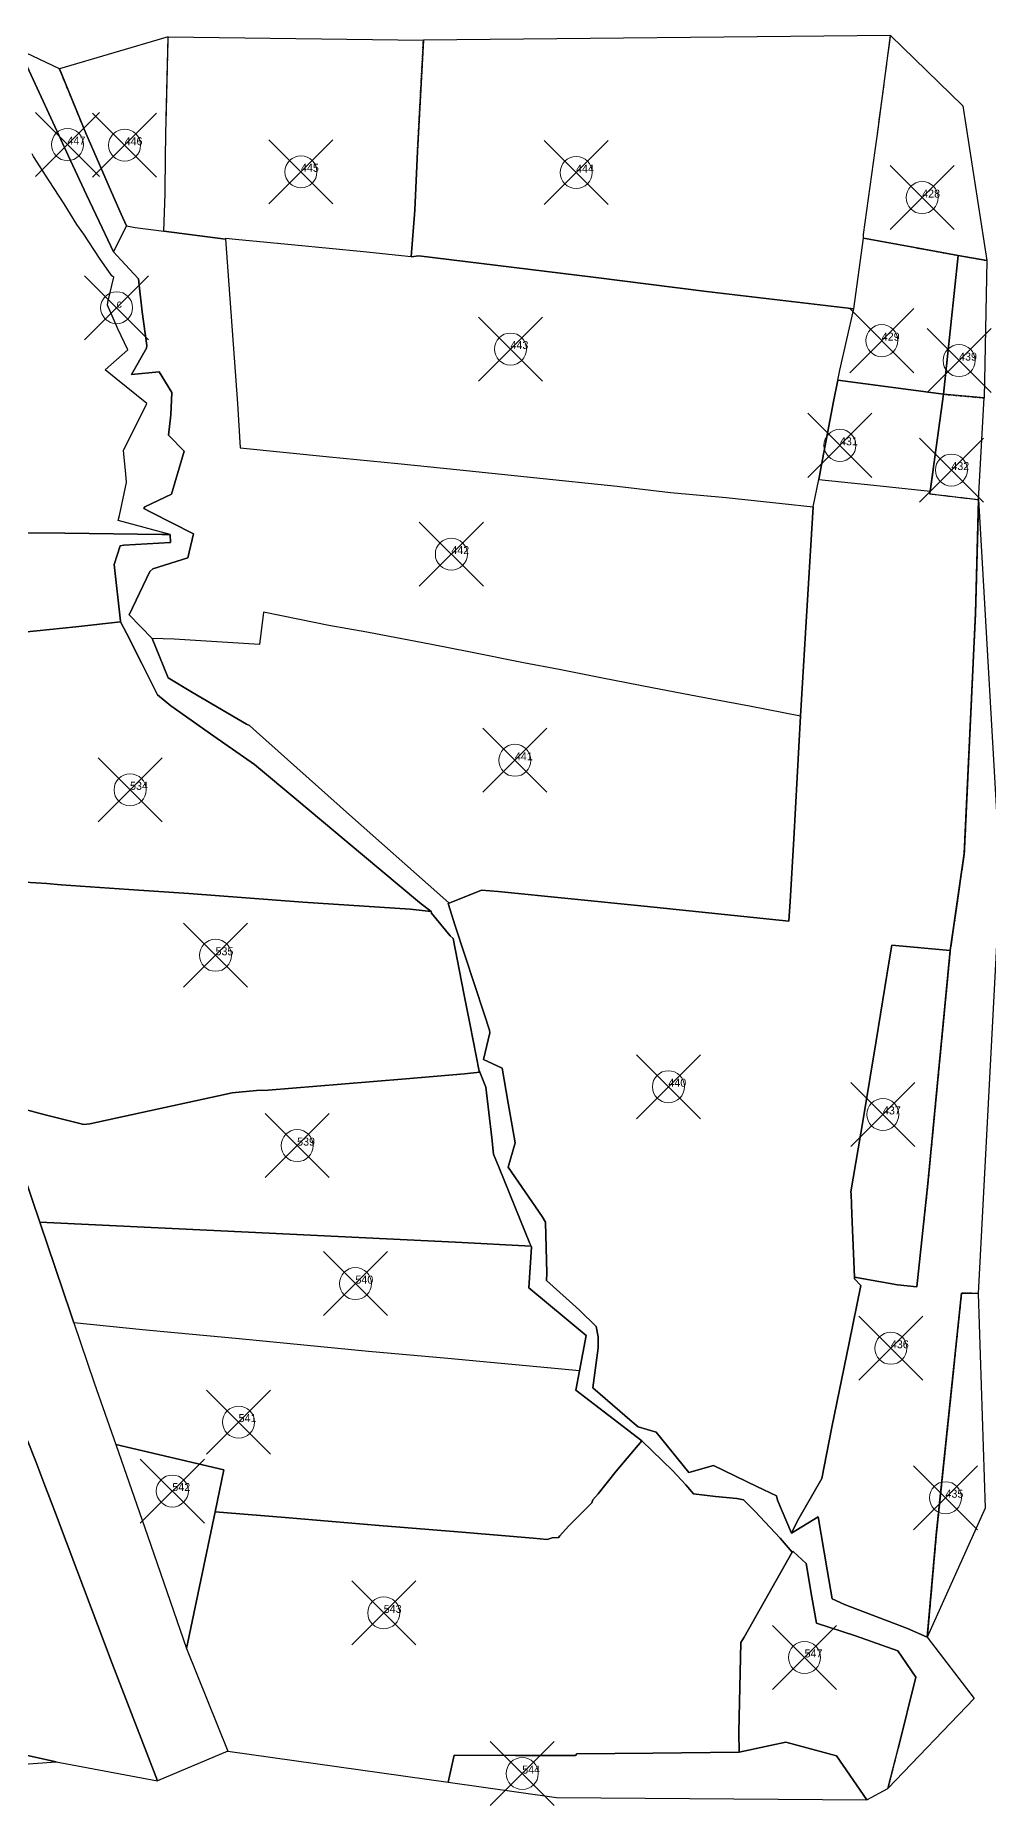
# Model space of a CAD drawing. Header units: millimetres. Extents: x 0 to 2247, y -2746 to 0.
# Drawn here: x 1215 to 1513, y -1126 to -573 of the extents above; entities that cross this region are included whole.
import ezdxf

# ---------------------------------------------------------------- set-up
doc = ezdxf.new("R2010")
doc.units = ezdxf.units.MM
doc.header["$PDMODE"] = 35
doc.header["$PDSIZE"] = 10
doc.linetypes.add('DASHED', pattern=[0.75, 0.5, -0.25])
doc.layers.add('Poly_Survey_Bndry', color=250, linetype='Continuous', lineweight=30)
doc.layers.add('Text_Survey_No', color=250, linetype='Continuous', lineweight=0)
doc.styles.get("Standard").update_dxf_attribs({"font": 'SakalBharati.ttf'})

msp = doc.modelspace()

# ---------------------------------------------------------------- linework, layer by layer
at = {"layer": 'Poly_Survey_Bndry'}
for points in [[(1231.21, -603.9), (1235.45, -613.64), (1238.52, -620.69), (1242.23, -629.19), (1243.92, -632.85), (1246.61, -633.38), (1255.57, -634.54), (1255.98, -622.75), (1256.13, -610.82), (1256.35, -599.23), (1256.97, -573.78), (1222.96, -583.83)], [(1332.89, -642.5), (1317.98, -640.92), (1296.46, -638.84), (1278.01, -637.13), (1274.93, -636.77), (1274.88, -636.99), (1255.57, -634.54), (1255.98, -622.75), (1256.13, -610.82), (1256.35, -599.23), (1256.97, -573.78), (1336.66, -574.89), (1334.8, -609.47), (1334.01, -627.94)], [(1334.8, -609.47), (1334.01, -627.94), (1332.89, -642.5), (1335.23, -642.26), (1354.76, -644.57), (1389.68, -648.85), (1425.14, -653.33), (1471.12, -658.78), (1474.11, -636.66), (1474.14, -635.53), (1477.77, -609.36), (1478.47, -604.2), (1482.61, -573.36), (1336.66, -574.89)], [(1474.11, -636.66), (1474.14, -635.53), (1477.77, -609.36), (1478.47, -604.2), (1482.61, -573.36), (1505.15, -595.41), (1512.63, -643.68), (1503.66, -642.07), (1490.17, -639.64)], [(1231.21, -603.9), (1222.96, -583.83), (1210.51, -577.86), (1226.41, -612.4), (1231.47, -623.15), (1236.37, -633.46), (1239.9, -640.96), (1241.12, -638.61), (1243.92, -632.85), (1242.23, -629.19), (1238.52, -620.69), (1235.45, -613.64)], [(1274.88, -636.99), (1278.56, -688.31), (1279.41, -702.22), (1307.3, -705.06), (1328.7, -707.05), (1348.06, -709.12), (1371.01, -711.47), (1397.2, -714.15), (1413.83, -716.2), (1431.24, -717.71), (1448.68, -719.58), (1458.43, -720.58), (1456.03, -760.02), (1454.44, -785.99), (1438.5, -782.87), (1422.3, -779.9), (1408.11, -777.14), (1392.6, -774.12), (1379.04, -771.41), (1367.97, -769.32), (1350.84, -765.96), (1339.22, -763.68), (1319, -759.82), (1307.11, -757.72), (1297.95, -755.81), (1286.68, -753.55), (1285.48, -763.66), (1258.85, -761.99), (1251.96, -761.73), (1244.72, -754.4), (1251.24, -740.83), (1252.12, -740.03), (1263.09, -736.6), (1264.84, -729.02), (1251.52, -722.29), (1249.37, -721.16), (1249.62, -720.65), (1258, -716.64), (1261.92, -703.27), (1257.02, -698.2), (1257.74, -691.93), (1258.13, -684.94), (1254.12, -678.46), (1245.49, -679.3), (1250.14, -671.07), (1250.3, -670.22), (1248.86, -659.68), (1247.89, -651.42), (1247.7, -649.38), (1242.2, -643.42), (1239.9, -640.96), (1241.12, -638.61), (1243.92, -632.85), (1246.61, -633.38), (1255.57, -634.54)], [(1332.89, -642.5), (1317.98, -640.92), (1296.46, -638.84), (1278.01, -637.13), (1274.93, -636.77), (1274.88, -636.99), (1278.56, -688.31), (1279.41, -702.22), (1307.3, -705.06), (1328.7, -707.05), (1348.06, -709.12), (1371.01, -711.47), (1397.2, -714.15), (1413.83, -716.2), (1431.24, -717.71), (1448.68, -719.58), (1458.43, -720.58), (1460.13, -712.05), (1461.02, -707.55), (1464.77, -687.72), (1466.11, -681.11), (1466.75, -677.95), (1471.12, -658.78), (1425.14, -653.33), (1389.68, -648.85), (1354.76, -644.57), (1335.23, -642.26)], [(1499.1, -685.46), (1466.11, -681.11), (1466.75, -677.95), (1471.12, -658.78), (1474.11, -636.66), (1490.17, -639.64), (1503.66, -642.07)], [(1512.63, -643.68), (1511.81, -686.62), (1499.1, -685.46), (1503.66, -642.07)], [(1494.95, -715.72), (1499.1, -685.46), (1466.11, -681.11), (1464.77, -687.72), (1461.02, -707.55), (1460.13, -712.05), (1477.39, -713.87)], [(1511.81, -686.62), (1499.1, -685.46), (1494.95, -715.72), (1494.77, -716.54), (1510.09, -718.38)], [(1494.95, -715.72), (1494.77, -716.54), (1510.09, -718.38), (1509.12, -753.8), (1505.61, -828.95), (1501.23, -859.25), (1482.97, -857.55), (1482.12, -862.47), (1478.06, -887.48), (1474.02, -911.99), (1470.2, -934.58), (1470.24, -935.37), (1470.5, -941.63), (1471.31, -961.29), (1471.33, -961.78), (1473.32, -963.92), (1469.68, -981.84), (1464.27, -1008.14), (1461.07, -1024.18), (1453.53, -1037.44), (1451.66, -1041.24), (1447.31, -1030.94), (1446.97, -1029.61), (1440.83, -1026.71), (1427.25, -1020.17), (1419.58, -1022.32), (1409.38, -1009.66), (1403.77, -1008.04), (1401.91, -1006.52), (1389.61, -995.81), (1391.21, -983.37), (1391.26, -979.96), (1390.67, -976.71), (1385.37, -971.61), (1375.08, -962.31), (1375.26, -960.04), (1374.83, -944.08), (1373.78, -942.38), (1363.11, -926.87), (1365.36, -919.35), (1363.1, -906.93), (1361.3, -895.99), (1355.4, -893.31), (1357.41, -884.98), (1357.33, -884.08), (1355.67, -878.99), (1346.58, -851.54), (1344.37, -844.56), (1344.66, -844.45), (1354.81, -840.36), (1359.97, -840.76), (1405.6, -845.36), (1450.79, -850.07), (1451.19, -843.88), (1452.35, -824.32), (1454.44, -785.99), (1456.03, -760.02), (1458.43, -720.58), (1460.13, -712.05), (1477.39, -713.87)], [(1490.75, -964.27), (1494.24, -932.04), (1501.23, -859.25), (1505.61, -828.95), (1509.12, -753.8), (1510.09, -718.38), (1516.77, -835.81), (1509.97, -966.37), (1504.76, -966.26), (1496.87, -1041.77), (1494.06, -1073.76), (1487.86, -1071.07), (1468.24, -1063.54), (1464.37, -1061.75), (1462.82, -1052.72), (1459.96, -1036.12), (1451.66, -1041.24), (1453.53, -1037.44), (1461.07, -1024.18), (1464.27, -1008.14), (1469.68, -981.84), (1473.32, -963.92), (1471.33, -961.78), (1471.31, -961.29), (1484.7, -963.64)], [(1454.44, -785.99), (1438.5, -782.87), (1422.3, -779.9), (1408.11, -777.14), (1392.6, -774.12), (1379.04, -771.41), (1367.97, -769.32), (1350.84, -765.96), (1339.22, -763.68), (1319, -759.82), (1307.11, -757.72), (1297.95, -755.81), (1286.68, -753.55), (1285.48, -763.66), (1258.85, -761.99), (1251.96, -761.73), (1254.27, -767.34), (1256.9, -774.05), (1264.59, -778.62), (1281.41, -788.48), (1282.37, -788.9), (1284.48, -790.95), (1313.55, -816.9), (1341.77, -841.88), (1344.66, -844.45), (1354.81, -840.36), (1359.97, -840.76), (1405.6, -845.36), (1450.79, -850.07), (1451.19, -843.88), (1452.35, -824.32)], [(1471.31, -961.29), (1470.5, -941.63), (1470.24, -935.37), (1470.2, -934.58), (1474.02, -911.99), (1478.06, -887.48), (1482.12, -862.47), (1482.97, -857.55), (1501.23, -859.25), (1494.24, -932.04), (1490.75, -964.27), (1484.7, -963.64)], [(1370.28, -951.64), (1370.43, -951.94), (1369.55, -964.66), (1381.21, -974.35), (1387.45, -979.54), (1385.42, -990.54), (1344.33, -986.68), (1319.48, -984.46), (1279.09, -980.52), (1258.87, -978.63), (1248.91, -977.7), (1227.52, -975.59), (1226.56, -972.77), (1216.85, -944.05), (1273.42, -946.85), (1346.71, -950.37)], [(1509.97, -966.37), (1512.08, -1033.47), (1494.06, -1073.76), (1496.87, -1041.77), (1504.76, -966.26)], [(1404.88, -1012.37), (1384.31, -996.56), (1385.42, -990.54), (1344.33, -986.68), (1319.48, -984.46), (1279.09, -980.52), (1258.87, -978.63), (1248.91, -977.7), (1227.52, -975.59), (1233.83, -994.26), (1240.57, -1013.55), (1274.36, -1021.43), (1271.62, -1034.56), (1293.5, -1036.4), (1322.89, -1038.83), (1347.44, -1040.84), (1370.9, -1042.87), (1375.31, -1043.19), (1376.9, -1042.7), (1378.87, -1042.64), (1379.27, -1042.08), (1381.95, -1039.12), (1389.31, -1031.74), (1389.61, -1030.82), (1391.26, -1028.93), (1396.89, -1021.91)], [(1212.99, -1012.32), (1192.54, -1004.49), (1185.6, -1002.32), (1177.61, -1041.4), (1172.48, -1069.07), (1167.42, -1094.88), (1166.38, -1100.32), (1185.24, -1104.59), (1221.95, -1112.73), (1253.58, -1118.66), (1250.24, -1109.98), (1239.49, -1081.98), (1228.43, -1052.74), (1221.7, -1034.99), (1220.36, -1031.48), (1218.08, -1025.5), (1215.57, -1018.88)], [(1271.62, -1034.56), (1274.36, -1021.43), (1240.57, -1013.55), (1250.5, -1041.95), (1262.67, -1077.33)], [(1262.67, -1077.33), (1275.56, -1109.34), (1344.37, -1119.04), (1346.29, -1110.56), (1365.45, -1110.7), (1380.11, -1110.76), (1384.17, -1110.76), (1384.6, -1110.24), (1408.35, -1110.01), (1435.33, -1109.66), (1435.18, -1103.41), (1435.78, -1075.44), (1436.87, -1073.72), (1451.83, -1047.19), (1448.11, -1042.8), (1440.22, -1034.4), (1436.68, -1030.8), (1434.57, -1030.38), (1427.89, -1029.83), (1421, -1028.94), (1418.66, -1026.11), (1414.46, -1021.67), (1404.88, -1012.37), (1396.89, -1021.91), (1391.26, -1028.93), (1389.61, -1030.82), (1389.31, -1031.74), (1381.95, -1039.12), (1379.27, -1042.08), (1378.87, -1042.64), (1376.9, -1042.7), (1375.31, -1043.19), (1370.9, -1042.87), (1347.44, -1040.84), (1322.89, -1038.83), (1293.5, -1036.4), (1271.62, -1034.56)], [(1484.92, -1108.5), (1490.5, -1086.28), (1484.8, -1078.05), (1471.68, -1073.3), (1459.43, -1069.36), (1458.04, -1061.22), (1456.25, -1050.74), (1452.14, -1046.98), (1451.83, -1047.19), (1436.87, -1073.72), (1435.78, -1075.44), (1435.18, -1103.41), (1435.33, -1109.66), (1444.97, -1107.6), (1449.87, -1106.59), (1465.72, -1110.79), (1475.15, -1124.52), (1481.77, -1121.06)], [(1475.15, -1124.52), (1465.72, -1110.79), (1449.87, -1106.59), (1444.97, -1107.6), (1435.33, -1109.66), (1408.35, -1110.01), (1384.6, -1110.24), (1384.17, -1110.76), (1380.11, -1110.76), (1365.45, -1110.7), (1346.29, -1110.56), (1344.37, -1119.04), (1378.23, -1123.81)]]:
    msp.add_lwpolyline(points, close=True, dxfattribs=at)
at = {"layer": 'Poly_Survey_Bndry', "linetype": 'DASHED'}
for points in [[(1256.35, -599.23), (1256.97, -573.78)], [(1334.8, -609.47), (1336.66, -574.89)], [(1478.47, -604.2), (1482.61, -573.36)], [(1231.21, -603.9), (1222.96, -583.83)], [(1490.17, -639.64), (1503.66, -642.07)], [(1503.66, -642.07), (1499.1, -685.46)], [(1503.66, -642.07), (1512.63, -643.68)], [(1499.1, -685.46), (1494.95, -715.72)], [(1499.1, -685.46), (1511.81, -686.62)], [(1494.95, -715.72), (1494.77, -716.54), (1510.09, -718.38)], [(1510.09, -718.38), (1509.12, -753.8), (1505.61, -828.95), (1501.23, -859.25)], [(1501.23, -859.25), (1494.24, -932.04), (1490.75, -964.27)], [(1509.97, -966.37), (1504.76, -966.26), (1496.87, -1041.77), (1494.06, -1073.76)], [(1484.92, -1108.5), (1481.77, -1121.06)]]:
    msp.add_lwpolyline(points, dxfattribs=at)
at = {"layer": 'Poly_Survey_Bndry'}
for points in [[(1210.51, -577.86), (1226.41, -612.4), (1231.47, -623.15), (1236.37, -633.46), (1239.9, -640.96), (1242.2, -643.42), (1247.7, -649.38), (1247.89, -651.42), (1248.86, -659.68), (1250.3, -670.22), (1250.14, -671.07), (1245.49, -679.3), (1254.12, -678.46), (1258.13, -684.94), (1257.74, -691.93), (1257.02, -698.2), (1261.92, -703.27), (1258, -716.64), (1249.62, -720.65), (1249.37, -721.16), (1251.52, -722.29), (1264.84, -729.02), (1263.09, -736.6), (1252.12, -740.03), (1251.24, -740.83), (1244.72, -754.4), (1251.96, -761.73), (1254.27, -767.34), (1256.9, -774.05), (1264.59, -778.62), (1281.41, -788.48), (1282.37, -788.9), (1284.48, -790.95), (1313.55, -816.9), (1341.77, -841.88), (1344.66, -844.45), (1344.37, -844.56), (1346.58, -851.54), (1355.67, -878.99), (1357.33, -884.08), (1357.41, -884.98), (1355.4, -893.31), (1361.3, -895.99), (1363.1, -906.93), (1365.36, -919.35), (1363.11, -926.87), (1373.78, -942.38), (1374.83, -944.08), (1375.26, -960.04), (1375.08, -962.31), (1385.37, -971.61), (1390.67, -976.71), (1391.26, -979.96), (1391.21, -983.37), (1389.61, -995.81), (1401.91, -1006.52), (1403.77, -1008.04), (1409.38, -1009.66), (1419.58, -1022.32), (1427.25, -1020.17), (1440.83, -1026.71), (1446.97, -1029.61), (1447.31, -1030.94), (1451.66, -1041.24), (1459.96, -1036.12), (1462.82, -1052.72), (1464.37, -1061.75), (1468.24, -1063.54), (1487.86, -1071.07), (1494.06, -1073.76), (1508.66, -1092.9), (1481.77, -1121.06), (1484.92, -1108.5), (1490.5, -1086.28), (1484.8, -1078.05), (1471.68, -1073.3), (1459.43, -1069.36), (1458.04, -1061.22), (1456.25, -1050.74), (1452.14, -1046.98), (1451.83, -1047.19), (1448.11, -1042.8), (1440.22, -1034.4), (1436.68, -1030.8), (1434.57, -1030.38), (1427.89, -1029.83), (1421, -1028.94), (1418.66, -1026.11), (1414.46, -1021.67), (1404.88, -1012.37), (1384.31, -996.56), (1385.42, -990.54), (1387.45, -979.54), (1381.21, -974.35), (1369.55, -964.66), (1370.43, -951.94), (1370.28, -951.64), (1369.88, -950.78), (1366.74, -943.05), (1360.3, -927.17), (1358.56, -922.88), (1358.03, -917.74), (1356.17, -901.92), (1354.25, -897.27), (1354.12, -896.97), (1351.27, -882.52), (1349.24, -872.65), (1345.94, -855.49), (1345.04, -854.66), (1339.23, -847.62), (1339.04, -847.01), (1335.44, -844.25), (1323.32, -834.11), (1313.21, -825.57), (1297.14, -812.19), (1283.93, -801.12), (1271.22, -792.25), (1257.73, -782.76), (1253.56, -779.34), (1248.67, -769.58), (1243.91, -760.08), (1242.07, -756.52), (1242, -756.38), (1240.11, -738.64), (1241.99, -732.77), (1243.07, -732.57), (1257.7, -731.82), (1257.57, -729.28), (1241.3, -724.9), (1241.78, -723.3), (1243.96, -712.98), (1243.72, -710.39), (1243.1, -704.1), (1243.01, -703.01), (1250.26, -688.34), (1240.55, -680.51), (1237.24, -677.83), (1244.35, -671.63), (1241.26, -664.99), (1237.96, -657.68), (1238.13, -656.72), (1239.93, -648.89), (1239.38, -648.46), (1235.47, -642.9), (1230.59, -635.48), (1228.42, -632.42), (1224.43, -626), (1219.77, -618.82), (1214.9, -611.18)], [(1239.9, -640.96), (1236.37, -633.46), (1231.47, -623.15), (1226.41, -612.4), (1210.51, -577.86)], [(1255.57, -634.54), (1255.98, -622.75), (1256.13, -610.82), (1256.35, -599.23)], [(1158.89, -607.29), (1157.27, -619.73), (1157.13, -624.28), (1156.59, -641.82), (1155.85, -665.65), (1154.73, -705.54), (1153.44, -728.47), (1189.42, -728.8), (1224.63, -728.88), (1254.93, -729.28), (1257.57, -729.28)], [(1243.92, -632.85), (1242.23, -629.19), (1238.52, -620.69), (1235.45, -613.64), (1231.21, -603.9)], [(1474.11, -636.66), (1474.14, -635.53), (1477.77, -609.36), (1478.47, -604.2)], [(1189.42, -728.8), (1224.63, -728.88), (1254.93, -729.28), (1257.57, -729.28), (1241.3, -724.9), (1241.78, -723.3), (1243.96, -712.98), (1243.72, -710.39), (1243.1, -704.1), (1243.01, -703.01), (1250.26, -688.34), (1240.55, -680.51), (1237.24, -677.83), (1244.35, -671.63), (1241.26, -664.99), (1237.96, -657.68), (1238.13, -656.72), (1239.93, -648.89), (1239.38, -648.46), (1235.47, -642.9), (1230.59, -635.48), (1228.42, -632.42), (1224.43, -626), (1219.77, -618.82), (1214.9, -611.18)], [(1257.57, -729.28), (1241.3, -724.9), (1241.78, -723.3), (1243.96, -712.98), (1243.72, -710.39), (1243.1, -704.1), (1243.01, -703.01), (1250.26, -688.34), (1240.55, -680.51), (1237.24, -677.83), (1244.35, -671.63), (1241.26, -664.99), (1237.96, -657.68), (1238.13, -656.72), (1239.93, -648.89), (1239.38, -648.46), (1235.47, -642.9), (1230.59, -635.48), (1228.42, -632.42), (1224.43, -626), (1219.77, -618.82), (1214.9, -611.18), (1214.43, -610.4)], [(1332.89, -642.5), (1334.01, -627.94), (1334.8, -609.47)], [(1239.9, -640.96), (1241.12, -638.61), (1243.92, -632.85)], [(1243.92, -632.85), (1246.61, -633.38), (1255.57, -634.54)], [(1255.57, -634.54), (1274.88, -636.99)], [(1251.96, -761.73), (1244.72, -754.4), (1251.24, -740.83), (1252.12, -740.03), (1263.09, -736.6), (1264.84, -729.02), (1251.52, -722.29), (1249.37, -721.16), (1249.62, -720.65), (1258, -716.64), (1261.92, -703.27), (1257.02, -698.2), (1257.74, -691.93), (1258.13, -684.94), (1254.12, -678.46), (1245.49, -679.3), (1250.14, -671.07), (1250.3, -670.22), (1248.86, -659.68), (1247.89, -651.42), (1247.7, -649.38), (1242.2, -643.42), (1239.9, -640.96)], [(1332.89, -642.5), (1317.98, -640.92), (1296.46, -638.84), (1278.01, -637.13), (1274.93, -636.77), (1274.88, -636.99)], [(1274.88, -636.99), (1278.56, -688.31), (1279.41, -702.22), (1307.3, -705.06), (1328.7, -707.05), (1348.06, -709.12), (1371.01, -711.47), (1397.2, -714.15), (1413.83, -716.2), (1431.24, -717.71), (1448.68, -719.58), (1458.43, -720.58)], [(1471.12, -658.78), (1474.11, -636.66)], [(1474.11, -636.66), (1490.17, -639.64)], [(1471.12, -658.78), (1425.14, -653.33), (1389.68, -648.85), (1354.76, -644.57), (1335.23, -642.26), (1332.89, -642.5)], [(1466.11, -681.11), (1466.75, -677.95), (1471.12, -658.78)], [(1460.13, -712.05), (1461.02, -707.55), (1464.77, -687.72), (1466.11, -681.11)], [(1466.11, -681.11), (1499.1, -685.46)], [(1458.43, -720.58), (1460.13, -712.05)], [(1460.13, -712.05), (1477.39, -713.87), (1494.95, -715.72)], [(1458.43, -720.58), (1456.03, -760.02), (1454.44, -785.99)], [(1205.4, -760.46), (1215.95, -759.41), (1228.15, -758.08), (1242.07, -756.52), (1242, -756.38), (1240.11, -738.64), (1241.99, -732.77), (1243.07, -732.57), (1257.7, -731.82), (1257.57, -729.28), (1254.93, -729.28), (1224.63, -728.88), (1189.42, -728.8)], [(1257.57, -729.28), (1257.7, -731.82), (1243.07, -732.57), (1241.99, -732.77), (1240.11, -738.64), (1242, -756.38), (1242.07, -756.52)], [(1212.21, -837.87), (1219.05, -838.32), (1223.47, -838.7), (1244.7, -840.17), (1263.41, -841.47), (1299.05, -844.12), (1332.54, -846.34), (1339.04, -847.01), (1335.44, -844.25), (1323.32, -834.11), (1313.21, -825.57), (1297.14, -812.19), (1283.93, -801.12), (1271.22, -792.25), (1257.73, -782.76), (1253.56, -779.34), (1248.67, -769.58), (1243.91, -760.08), (1242.07, -756.52), (1228.15, -758.08), (1215.95, -759.41), (1205.4, -760.46)], [(1242.07, -756.52), (1228.15, -758.08), (1215.95, -759.41), (1205.4, -760.46)], [(1242.07, -756.52), (1243.91, -760.08), (1248.67, -769.58), (1253.56, -779.34), (1257.73, -782.76), (1271.22, -792.25), (1283.93, -801.12), (1297.14, -812.19), (1313.21, -825.57), (1323.32, -834.11), (1335.44, -844.25), (1339.04, -847.01)], [(1454.44, -785.99), (1438.5, -782.87), (1422.3, -779.9), (1408.11, -777.14), (1392.6, -774.12), (1379.04, -771.41), (1367.97, -769.32), (1350.84, -765.96), (1339.22, -763.68), (1319, -759.82), (1307.11, -757.72), (1297.95, -755.81), (1286.68, -753.55), (1285.48, -763.66), (1258.85, -761.99), (1251.96, -761.73)], [(1344.66, -844.45), (1341.77, -841.88), (1313.55, -816.9), (1284.48, -790.95), (1282.37, -788.9), (1281.41, -788.48), (1264.59, -778.62), (1256.9, -774.05), (1254.27, -767.34), (1251.96, -761.73)], [(1454.44, -785.99), (1452.35, -824.32), (1451.19, -843.88), (1450.79, -850.07)], [(1339.04, -847.01), (1332.54, -846.34), (1299.05, -844.12), (1263.41, -841.47), (1244.7, -840.17), (1223.47, -838.7), (1219.05, -838.32), (1212.21, -837.87), (1211.13, -837.9)], [(1212.65, -908.97), (1218.12, -910.48), (1230.64, -913.56), (1232.42, -913.36), (1253.55, -908.75), (1272.61, -904.6), (1276.94, -903.74), (1284.58, -903.02), (1288.22, -902.82), (1310.94, -900.94), (1331.22, -899.28), (1349.51, -897.78), (1354.25, -897.27), (1354.12, -896.97), (1351.27, -882.52), (1349.24, -872.65), (1345.94, -855.49), (1345.04, -854.66), (1339.23, -847.62), (1339.04, -847.01), (1332.54, -846.34), (1299.05, -844.12), (1263.41, -841.47), (1244.7, -840.17), (1223.47, -838.7), (1219.05, -838.32), (1212.21, -837.87)], [(1450.79, -850.07), (1405.6, -845.36), (1359.97, -840.76), (1354.81, -840.36), (1344.66, -844.45)], [(1344.66, -844.45), (1344.37, -844.56), (1346.58, -851.54), (1355.67, -878.99), (1357.33, -884.08), (1357.41, -884.98), (1355.4, -893.31), (1361.3, -895.99), (1363.1, -906.93), (1365.36, -919.35), (1363.11, -926.87), (1373.78, -942.38), (1374.83, -944.08), (1375.26, -960.04), (1375.08, -962.31), (1385.37, -971.61), (1390.67, -976.71), (1391.26, -979.96), (1391.21, -983.37), (1389.61, -995.81), (1401.91, -1006.52), (1403.77, -1008.04), (1409.38, -1009.66), (1419.58, -1022.32), (1427.25, -1020.17), (1440.83, -1026.71)], [(1339.04, -847.01), (1339.23, -847.62), (1345.04, -854.66), (1345.94, -855.49), (1349.24, -872.65), (1351.27, -882.52), (1354.12, -896.97), (1354.25, -897.27)], [(1471.31, -961.29), (1470.5, -941.63), (1470.24, -935.37), (1470.2, -934.58), (1474.02, -911.99), (1478.06, -887.48), (1482.12, -862.47), (1482.97, -857.55), (1501.23, -859.25)], [(1212.65, -908.97), (1218.12, -910.48), (1230.64, -913.56), (1232.42, -913.36), (1253.55, -908.75), (1272.61, -904.6), (1276.94, -903.74), (1284.58, -903.02), (1288.22, -902.82), (1310.94, -900.94), (1331.22, -899.28), (1349.51, -897.78), (1354.25, -897.27), (1356.17, -901.92), (1358.03, -917.74), (1358.56, -922.88), (1360.3, -927.17), (1366.74, -943.05), (1369.88, -950.78), (1370.28, -951.64), (1346.71, -950.37), (1273.42, -946.85), (1216.85, -944.05), (1211.78, -929.05)], [(1354.25, -897.27), (1349.51, -897.78), (1331.22, -899.28), (1310.94, -900.94), (1288.22, -902.82), (1284.58, -903.02), (1276.94, -903.74), (1272.61, -904.6), (1253.55, -908.75), (1232.42, -913.36), (1230.64, -913.56), (1218.12, -910.48), (1212.65, -908.97)], [(1354.25, -897.27), (1356.17, -901.92), (1358.03, -917.74), (1358.56, -922.88), (1360.3, -927.17), (1366.74, -943.05), (1369.88, -950.78), (1370.28, -951.64)], [(1211.07, -926.52), (1211.78, -929.05), (1216.85, -944.05)], [(1211.78, -929.05), (1216.85, -944.05), (1226.56, -972.77), (1227.52, -975.59), (1233.83, -994.26), (1240.57, -1013.55), (1250.5, -1041.95), (1262.67, -1077.33), (1275.56, -1109.34), (1253.58, -1118.66), (1250.24, -1109.98), (1239.49, -1081.98), (1228.43, -1052.74), (1221.7, -1034.99), (1220.36, -1031.48), (1218.08, -1025.5), (1215.57, -1018.88), (1212.99, -1012.32)], [(1216.85, -944.05), (1226.56, -972.77), (1227.52, -975.59)], [(1216.85, -944.05), (1273.42, -946.85), (1346.71, -950.37), (1370.28, -951.64)], [(1370.28, -951.64), (1370.43, -951.94), (1369.55, -964.66), (1381.21, -974.35), (1387.45, -979.54)], [(1451.66, -1041.24), (1453.53, -1037.44), (1461.07, -1024.18), (1464.27, -1008.14), (1469.68, -981.84), (1473.32, -963.92), (1471.33, -961.78), (1471.31, -961.29)], [(1471.31, -961.29), (1484.7, -963.64), (1490.75, -964.27)], [(1227.52, -975.59), (1233.83, -994.26), (1240.57, -1013.55)], [(1385.42, -990.54), (1344.33, -986.68), (1319.48, -984.46), (1279.09, -980.52), (1258.87, -978.63), (1248.91, -977.7), (1227.52, -975.59)], [(1387.45, -979.54), (1385.42, -990.54)], [(1385.42, -990.54), (1384.31, -996.56), (1404.88, -1012.37)], [(1212.99, -1012.32), (1215.57, -1018.88), (1218.08, -1025.5), (1220.36, -1031.48), (1221.7, -1034.99), (1228.43, -1052.74), (1239.49, -1081.98), (1250.24, -1109.98), (1253.58, -1118.66)], [(1240.57, -1013.55), (1250.5, -1041.95), (1262.67, -1077.33)], [(1240.57, -1013.55), (1274.36, -1021.43), (1271.62, -1034.56)], [(1404.88, -1012.37), (1396.89, -1021.91), (1391.26, -1028.93), (1389.61, -1030.82), (1389.31, -1031.74), (1381.95, -1039.12), (1379.27, -1042.08), (1378.87, -1042.64), (1376.9, -1042.7), (1375.31, -1043.19), (1370.9, -1042.87), (1347.44, -1040.84), (1322.89, -1038.83), (1293.5, -1036.4), (1271.62, -1034.56)], [(1404.88, -1012.37), (1414.46, -1021.67), (1418.66, -1026.11), (1421, -1028.94), (1427.89, -1029.83), (1434.57, -1030.38), (1436.68, -1030.8), (1440.22, -1034.4), (1448.11, -1042.8), (1451.83, -1047.19)], [(1440.83, -1026.71), (1446.97, -1029.61), (1447.31, -1030.94), (1451.66, -1041.24)], [(1271.62, -1034.56), (1262.67, -1077.33)], [(1451.66, -1041.24), (1459.96, -1036.12), (1462.82, -1052.72), (1464.37, -1061.75), (1468.24, -1063.54), (1487.86, -1071.07), (1494.06, -1073.76)], [(1451.83, -1047.19), (1436.87, -1073.72), (1435.78, -1075.44), (1435.18, -1103.41), (1435.33, -1109.66)], [(1451.83, -1047.19), (1452.14, -1046.98), (1456.25, -1050.74), (1458.04, -1061.22), (1459.43, -1069.36), (1471.68, -1073.3), (1484.8, -1078.05), (1490.5, -1086.28), (1484.92, -1108.5)], [(1262.67, -1077.33), (1275.56, -1109.34)], [(1166.38, -1100.32), (1185.24, -1104.59), (1221.95, -1112.73)], [(1188.71, -1115.11), (1221.95, -1112.73), (1185.24, -1104.59)], [(1435.33, -1109.66), (1408.35, -1110.01), (1384.6, -1110.24), (1384.17, -1110.76), (1380.11, -1110.76), (1365.45, -1110.7), (1346.29, -1110.56), (1344.37, -1119.04)], [(1435.33, -1109.66), (1444.97, -1107.6), (1449.87, -1106.59), (1465.72, -1110.79), (1475.15, -1124.52)]]:
    msp.add_lwpolyline(points, dxfattribs=at)
at = {"layer": 'Text_Survey_No'}
for p in [(1225.5, -607.47), (1243.34, -607.66), (1298.42, -615.97), (1384.36, -616.21), (1492.46, -624.04), (1240.84, -658.42), (1363.86, -671.34), (1479.83, -668.72), (1503.98, -674.95), (1466.77, -701.42), (1501.58, -709.14), (1345.39, -735.41), (1365.24, -799.81), (1245.04, -809.03), (1271.73, -860.73), (1413.19, -901.79), (1480.19, -910.44), (1297.22, -920.19), (1315.43, -963.3), (1482.68, -983.5), (1278.94, -1006.56), (1258.24, -1028.09), (1499.74, -1030.19), (1324.27, -1066.17), (1455.71, -1080.08), (1367.54, -1116.36)]:
    msp.add_point(p, dxfattribs=at)

# ---------------------------------------------------------------- texts
at = {"layer": 'Text_Survey_No', "linetype": 'DASHED'}
for s, p in [('447', (1225.5, -607.47)), ('446', (1243.34, -607.66)), ('445', (1298.42, -615.97)), ('444', (1384.36, -616.21)), ('428', (1492.46, -624.04)), ('c', (1240.84, -658.42)), ('443', (1363.86, -671.34)), ('429', (1479.83, -668.72)), ('439', (1503.98, -674.95)), ('431', (1466.77, -701.42)), ('432', (1501.58, -709.14)), ('442', (1345.39, -735.41)), ('441', (1365.24, -799.81)), ('534', (1245.04, -809.03)), ('535', (1271.73, -860.73)), ('440', (1413.19, -901.79)), ('437', (1480.19, -910.44)), ('539', (1297.22, -920.19)), ('540', (1315.43, -963.3)), ('436', (1482.68, -983.5)), ('541', (1278.94, -1006.56)), ('542', (1258.24, -1028.09)), ('435', (1499.74, -1030.19)), ('543', (1324.27, -1066.17)), ('547', (1455.71, -1080.08)), ('544', (1367.54, -1116.36))]:
    msp.add_text(s, height=2.5, dxfattribs=at).set_placement(p)

doc.saveas('drawing.dxf')
